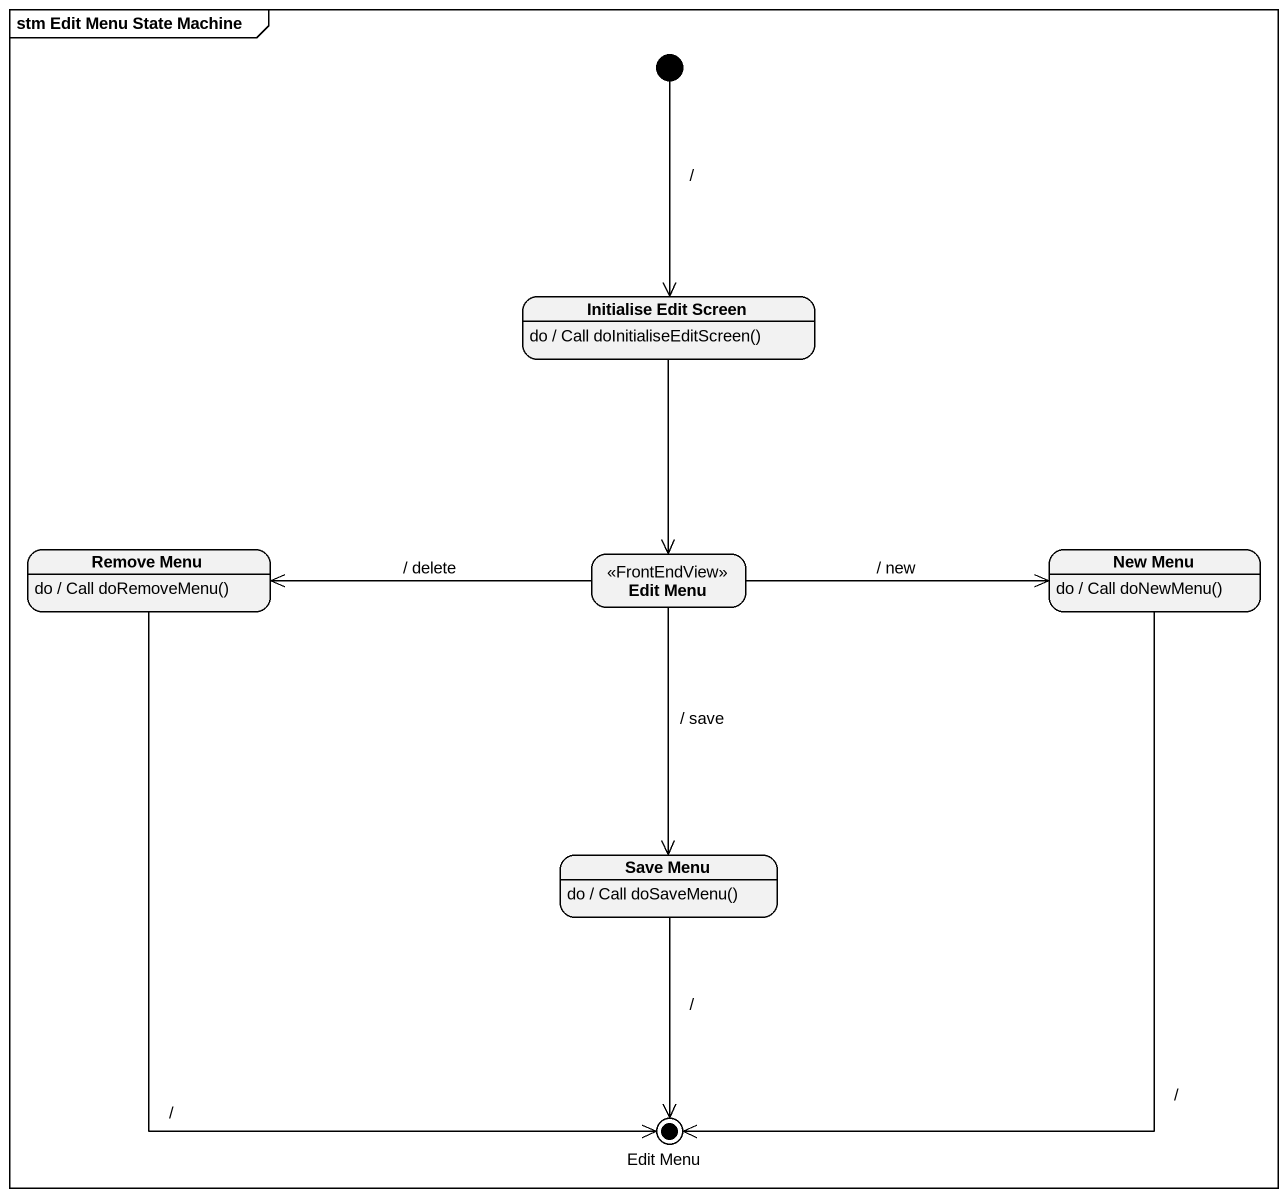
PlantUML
@startuml
mainframe stm Edit Menu State Machine
hide empty description
state "Initialise Edit Screen" as Initialise_Edit_Screen
Initialise_Edit_Screen : do / Call doInitialiseEditScreen()
state "Remove Menu" as Remove_Menu
Remove_Menu : do / Call doRemoveMenu()
state "Edit Menu" as Edit_Menu <<FrontEndView>>
state "New Menu" as New_Menu
New_Menu : do / Call doNewMenu()
state "Save Menu" as Save_Menu
Save_Menu : do / Call doSaveMenu()
state "Edit Menu" as Edit_Menu_2 <<end>>
[*] --> Initialise_Edit_Screen : /
Initialise_Edit_Screen --> Edit_Menu
Remove_Menu --> Edit_Menu_2 : /
Edit_Menu -left-> Remove_Menu : / delete
Edit_Menu -right-> New_Menu : / new
Edit_Menu --> Save_Menu : / save
New_Menu --> Edit_Menu_2 : /
Save_Menu --> Edit_Menu_2 : /
@enduml
